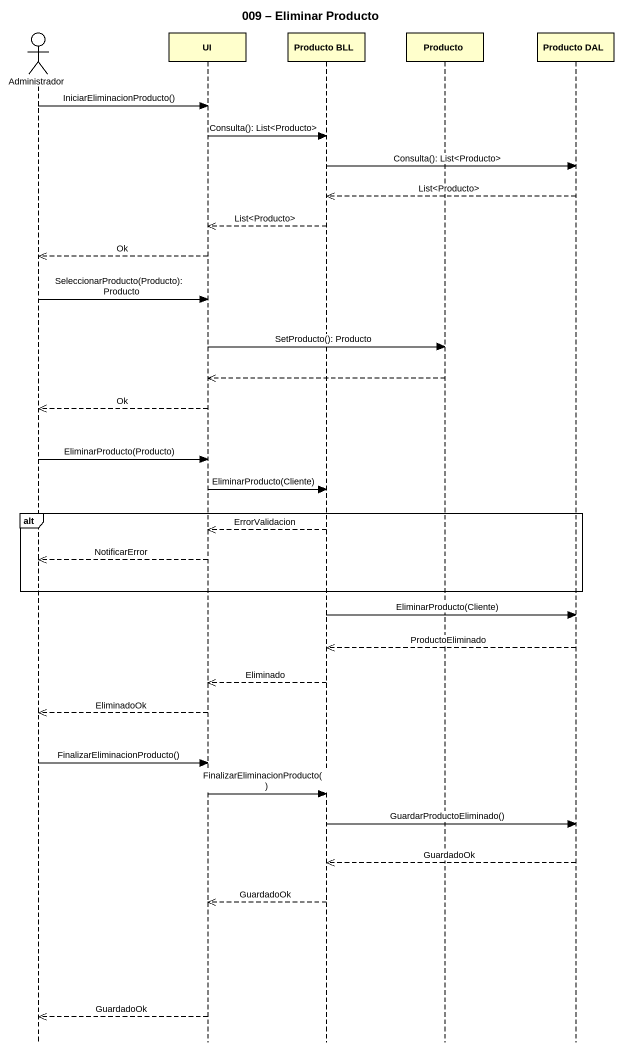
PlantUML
@startuml
title 009 – Eliminar Producto
hide footbox
actor Administrador
participant UI
participant "Producto BLL" as Producto_BLL
participant Producto
participant "Producto DAL" as Producto_DAL

Administrador -> UI : IniciarEliminacionProducto()
UI -> Producto_BLL : Consulta(): List<Producto>
Producto_BLL -> Producto_DAL : Consulta(): List<Producto>
Producto_DAL -->> Producto_BLL : List<Producto>
Producto_BLL -->> UI : List<Producto>
UI -->> Administrador : Ok
Administrador -> UI : SeleccionarProducto(Producto): Producto
UI -> Producto : SetProducto(): Producto
Producto -->> UI
UI -->> Administrador : Ok
Administrador -> UI : EliminarProducto(Producto)
UI -> Producto_BLL : EliminarProducto(Cliente)
alt
  Producto_BLL -->> UI : ErrorValidacion
  UI -->> Administrador : NotificarError
end
Producto_BLL -> Producto_DAL : EliminarProducto(Cliente)
Producto_DAL -->> Producto_BLL : ProductoEliminado
Producto_BLL -->> UI : Eliminado
UI -->> Administrador : EliminadoOk
Administrador -> UI : FinalizarEliminacionProducto()
UI -> Producto_BLL : FinalizarEliminacionProducto()
Producto_BLL -> Producto_DAL : GuardarProductoEliminado()
Producto_DAL -->> Producto_BLL : GuardadoOk
Producto_BLL -->> UI : GuardadoOk
UI -->> Administrador : GuardadoOk
@enduml
